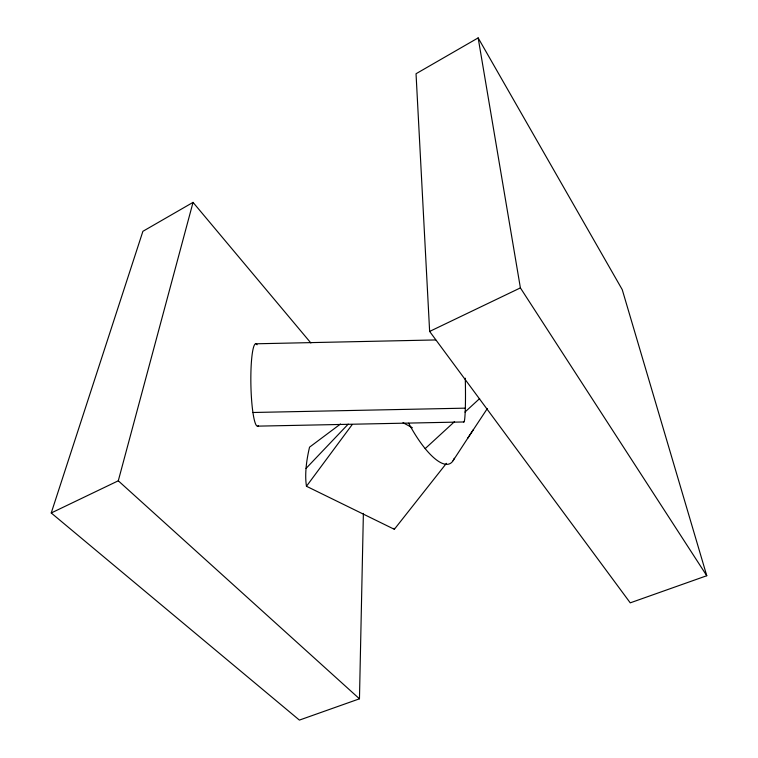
<?xml version="1.0" encoding="UTF-8"?>
<svg xmlns="http://www.w3.org/2000/svg" width="758" height="758" viewBox="0 0 758 758"><rect width="100%" height="100%" fill="white"/><g stroke="black" fill="none" stroke-linecap="round" stroke-linejoin="round"><path stroke-width="1.14" d="M310.875 342.986L193.044 202.386L142.892 231.313L51.231 512.976L299.401 720.1L359.463 698.81L363.385 513.403M51.231 512.976L118.286 480.799L193.044 202.386M453.104 460.637L473.38 429.615M467.639 438.342L487.318 408.571M446.415 463.337L394.349 529.302L306.469 486.266L352.224 424.546M306.043 468.416L348.235 424.11M425.181 448.613L454.582 421.6M464.967 412.068L479.662 398.556M340.503 424.006L309.548 447.163A113.122 42.6 -61.6 0 0 306.469 486.266M478.156 37.9L416.038 73.734L429.634 331.435L630.249 602.847L706.769 575.729L622.233 289.622L478.156 37.9L520.395 287.898L706.769 575.729M429.634 331.435L520.395 287.898M255.948 343.791L435.679 339.944M252.916 412.494L465.317 408.155M257.748 426.138L463.773 421.969M403 422.699L412.352 427.739M118.286 480.799L359.463 698.81M465.279 378.195A41.339 2.312 88.8 0 1 463.498 421.486M258.393 425.636A41.216 5.723 88.8 0 1 250.879 383.823A41.216 5.723 88.8 0 1 257.066 344.786M454.25 458.277A66.524 20.978 65.5 0 1 408.685 423.22M394.349 529.302A108.678 50.464 -61.8 0 1 394.084 528.298"/></g></svg>
